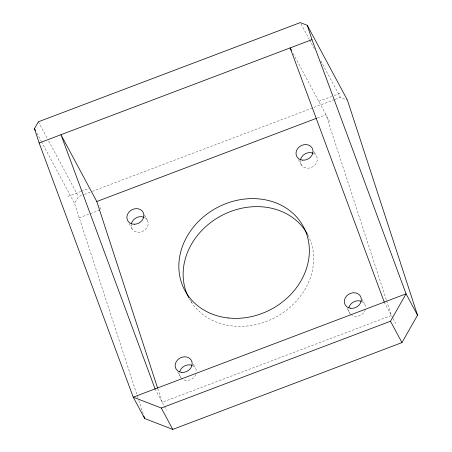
<?xml version="1.0" encoding="UTF-8"?>
<svg xmlns="http://www.w3.org/2000/svg" width="452" height="452" viewBox="0 0 452 452"><rect width="100%" height="100%" fill="white"/><g stroke="black" fill="none" stroke-linecap="round" stroke-linejoin="round"><path stroke-width="0.34" stroke-dasharray="2.26 1.69" d="M137.916 397.732L74.563 203.428L78.462 196.58L83.739 194.58M67.794 196.422L80.631 191.563M81.275 191.315L88.976 188.399M318.801 101.361L331.638 96.496M334.209 95.525L340.627 93.095M84.4 194.332L91.654 191.586M92.315 191.337L334.463 99.666M335.118 99.417L340.401 97.417L347.413 100.129M317.377 117.972L325.965 114.723L386.375 300.026M79.253 217.802L101.084 209.536L98.768 205.219M300.947 23.837L309.236 39.296M309.563 39.912L314.869 49.805M320.835 60.935L340.401 97.417M293.145 53.511L330.259 122.735M314.14 151.844L316.123 155.539M384.251 302.106L392.737 317.937M393.065 318.553L395.709 323.485M298.546 159.692L301.518 165.24M362.114 299.393L364.431 303.71M347.181 308.479L349.825 313.411M190.767 300.608L192.422 303.693M144.51 214.92L147.488 220.474M129.199 223.508L131.843 228.441M193.286 364.075L195.275 367.775M177.692 371.928L180.67 377.476M38.364 121.797L47.307 138.481M48.635 140.956L78.462 196.58M36.781 132.967L41.092 141.001M41.42 141.623L74.563 203.428M155.07 388.906L166.528 410.28M386.596 300.699L391.415 315.468L162.234 402.263L157.855 388.839M138.792 400.421L143.171 413.846M307.959 235.159A67.308 57.573 -28.2 0 1 275.776 317.151A67.308 57.573 -28.2 0 1 189.49 299.071M144.759 217.644A8.78 7.509 -28.2 0 1 143.018 231.175A8.78 7.509 -28.2 0 1 131.21 224.548M313.586 153.409A8.78 7.509 -28.2 0 1 316.49 162.839A8.78 7.509 -28.2 0 1 306.275 168.087A8.78 7.509 -28.2 0 1 300.416 160.172M361.894 301.58A8.78 7.509 -28.2 0 1 365.64 307.422M365.385 309.462A8.78 7.509 -28.2 0 1 351.763 315.213M351.21 314.829A8.78 7.509 -28.2 0 1 348.616 309.699M192.738 365.645A8.78 7.509 -28.2 0 1 196.484 371.487M195.885 374.533A8.78 7.509 -28.2 0 1 182.608 379.279M182.054 378.895A8.78 7.509 -28.2 0 1 179.461 373.764"/><path stroke-width="0.68" d="M34.465 128.645L38.364 121.797L300.281 22.6L307.298 25.312L347.413 100.129L417.535 315.219L401.947 342.605L172.766 429.4L144.702 418.546L133.244 397.172L39.138 142.979L34.465 128.645L35.459 130.498M417.535 315.219L406.077 293.84L133.244 397.172L161.302 408.026L390.483 321.225L406.077 293.84L311.97 39.652L307.298 25.312M39.138 142.979L311.97 39.652M155.07 388.906L60.963 134.713L96.784 201.519L316.716 118.221M291.478 50.404L290.144 47.918L384.251 302.106M390.483 321.225L401.947 342.605M161.302 408.026L172.766 429.4M96.784 201.519L157.635 388.166M143.826 415.863L144.702 418.546M188.834 297.857A67.308 57.573 -28.2 0 1 218.231 217.44A67.308 57.573 -28.2 0 1 304.371 229.328M304.761 229.882A67.308 57.573 -28.2 0 1 307.631 234.548M131.329 223.864A8.78 7.509 -28.2 0 1 144.148 217.339M300.563 159.494A8.78 7.509 -28.2 0 1 312.953 153.132M348.871 307.659A8.78 7.509 -28.2 0 1 361.261 301.303M179.715 371.725A8.78 7.509 -28.2 0 1 192.106 365.363M228.243 317.976A67.308 57.573 -28.2 0 0 306.851 234.729A67.308 57.573 -28.2 0 0 197.202 222.774A67.308 57.573 -28.2 0 0 228.243 317.976M134.363 224.248A8.78 7.509 -28.2 0 0 143.188 212.457A8.78 7.509 -28.2 0 0 128.549 212.615A8.78 7.509 -28.2 0 0 134.363 224.248M302.456 160.132A8.78 7.509 -28.2 0 0 312.705 149.273A8.78 7.509 -28.2 0 0 298.405 147.714A8.78 7.509 -28.2 0 0 302.456 160.132M350.763 308.304A8.78 7.509 -28.2 0 0 361.012 297.444A8.78 7.509 -28.2 0 0 346.712 295.885A8.78 7.509 -28.2 0 0 350.763 308.304M181.602 372.369A8.78 7.509 -28.2 0 0 191.857 361.51A8.78 7.509 -28.2 0 0 177.557 359.95A8.78 7.509 -28.2 0 0 181.602 372.369"/></g></svg>
